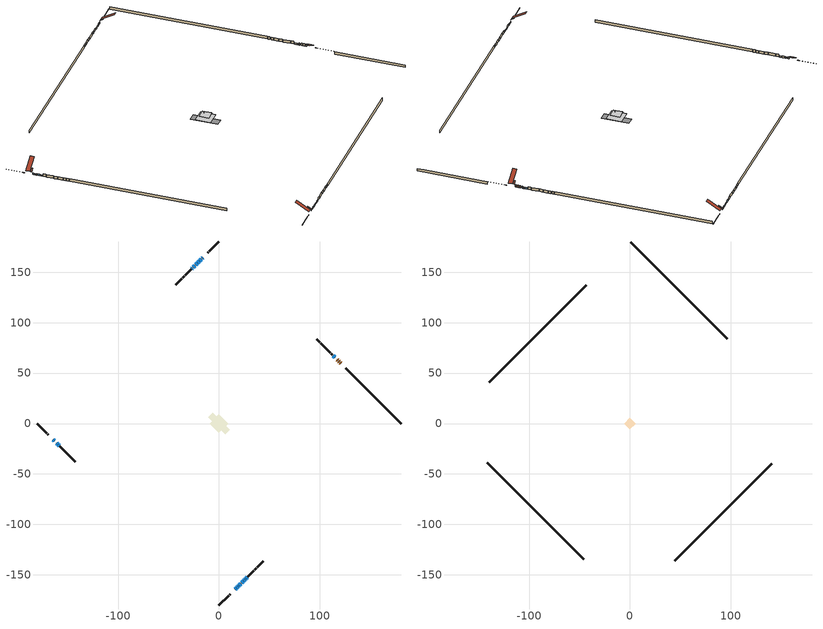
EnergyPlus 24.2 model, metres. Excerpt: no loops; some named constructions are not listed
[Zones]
conditioned space
 floor adiabatic (AdiabaticFloorConstruction): -9.08,0 0,9.08 9.08,0 0,-9.08 z0.23
 floor foundation (Slab1 construction): -10.72,6.07 -6.07,10.72 10.72,-6.07 6.07,-10.72 z-2.15
 wall outside (RimJoist1 construction): 0,-180.51 9.78,-170.73 / -180.51,0 -170.73,-9.78 / 0,180.51 -9.78,170.73 / 136.97,43.55 127.19,53.33 z0.23:0.53
 wall outside (RimJoist2 construction): 10.44,-170.08 11.31,-169.21 / -170.08,-10.44 -169.21,-11.31 / -10.44,170.08 -11.31,169.21 / 126.53,53.98 125.66,54.85 z0.23:0.53
 wall outside (AdiabaticWallConstruction 1): 120.7,59.82 120.05,60.46 / 119.4,61.12 118.6,61.91 / 117.95,62.56 117.13,63.39 / 116.47,64.04 116.1,64.42 z0.23:2.26
 wall outside (AdiabaticWallConstruction): -164.24,-16.27 -163.56,-16.95 / -16.27,164.24 -16.83,163.69 / 20.12,-160.39 21.79,-158.72 z0.23:1.83; 16.27,-164.24 17.15,-163.36 / -159.33,-21.18 -158.45,-22.06 z0.23:1.43; 17.8,-162.71 18.36,-162.15 z0.23:1.22; -17.48,163.03 -18.99,161.52 z0.23:1.91; -19.65,160.87 -21.09,159.43 z0.23:1.4; -21.74,158.77 -23.25,157.26 z0.23:1.32; 19.02,-161.5 19.47,-161.05 / 26.08,-154.44 26.48,-154.03 / -162.91,-17.61 -162.7,-17.81 / 115.44,65.07 115.24,65.28 / -162.05,-18.47 -161.8,-18.72 z0.23:1.45; 22.45,-158.07 24.12,-156.4 / 24.77,-155.74 25.42,-155.09 z0.23:1.02; -23.91,156.61 -25.63,154.88 z0.23:2.14; -26.29,154.22 -26.87,153.65 / -161.14,-19.37 -159.99,-20.52 z0.23:1.81; 114.58,65.93 113.21,67.3 / 27.14,-153.38 27.82,-152.69 z0.23:1.5
 wall outside (Wall1 construction): 28.48,-152.04 29.87,-150.64 / -157.8,-22.72 -156.4,-24.11 / -27.52,152.99 -28.92,151.6 / 112.56,67.96 111.16,69.35 z0.23:2.67
 wall outside (Wall2 construction): 30.53,-149.98 34.62,-145.89 / -155.74,-24.77 -151.65,-28.86 / -29.57,150.94 -33.67,146.85 / 110.5,70.01 106.41,74.1 z0.23:2.67
 wall outside (Wall3 construction): 35.28,-145.23 37.05,-143.46 / -150.99,-29.52 -149.22,-31.29 / -34.32,146.19 -36.1,144.42 / 105.75,74.76 103.98,76.53 z0.23:2.67
 wall outside (Wall4 construction): 37.71,-142.8 40.31,-140.21 / -148.56,-31.95 -145.97,-34.54 / -36.75,143.76 -39.35,141.16 / 103.32,77.19 100.73,79.78 z0.23:2.67
 wall outside (Wall5 construction): 40.96,-139.55 42.16,-138.35 / -145.31,-35.2 -144.11,-36.4 / -40.01,140.51 -41.21,139.3 / 100.07,80.44 98.87,81.64 z0.23:2.67
 wall outside (Wall6 construction): 42.82,-137.69 43.9,-136.61 / -143.45,-37.06 -142.37,-38.14 / -41.87,138.65 -42.95,137.57 / 98.21,82.3 97.13,83.38 z0.23:2.67
 wall foundation (FoundationWall1 construction): 137.62,42.89,-2.15 137.62,42.89,0.23 176.22,4.29,0.23 176.22,4.29,0 180.51,0,0 180.51,0,-2.15
 window (WindowConstruction 15): -164.24,-16.27 -163.56,-16.95 z0.23:1.83
 window (WindowConstruction 5): 16.27,-164.24 17.15,-163.36 z0.23:1.42
 window (WindowConstruction 6): 17.81,-162.71 18.36,-162.15 z0.23:1.22
 window (WindowConstruction 16): -16.27,164.24 -16.83,163.69 z0.23:1.83
 window (WindowConstruction 7): -17.48,163.03 -18.99,161.52 z0.23:1.91
 window (WindowConstruction 8): -19.65,160.87 -21.09,159.43 z0.23:1.4
 window (WindowConstruction 9): -21.74,158.77 -23.25,157.26 z0.23:1.32
 window (WindowConstruction 17): 19.02,-161.49 19.47,-161.05 z0.23:1.45
 window (WindowConstruction 10): 20.12,-160.39 21.79,-158.72 z0.23:1.83
 window (WindowConstruction 11): 22.45,-158.07 24.12,-156.4 z0.23:1.02
 window (WindowConstruction 12): 24.77,-155.74 25.42,-155.09 z0.23:1.02
 window (WindowConstruction 13): -23.91,156.6 -25.63,154.88 z0.23:2.14
 window (WindowConstruction 14): -26.29,154.22 -26.86,153.65 z0.23:1.81
 window (WindowConstruction 18): 26.08,-154.44 26.48,-154.03 z0.23:1.45
 window (WindowConstruction 19): -162.91,-17.61 -162.7,-17.81 z0.23:1.45
 window (WindowConstruction 20): 115.44,65.07 115.24,65.28 z0.23:1.45
 window (WindowConstruction): -162.05,-18.47 -161.8,-18.72 z0.23:1.45
 window (WindowConstruction 1): 114.58,65.93 113.21,67.3 z0.23:1.5
 window (WindowConstruction 2): 27.14,-153.38 27.82,-152.69 z0.23:1.5
 window (WindowConstruction 3): -161.14,-19.37 -159.99,-20.52 z0.23:1.81
 window (WindowConstruction 4): -159.33,-21.18 -158.45,-22.06 z0.23:1.42
 door (Door): 120.7,59.82 120.05,60.46 z0.23:2.26
 door (Door 1): 119.4,61.12 118.6,61.91 z0.23:2.26
 door (Door 2): 117.95,62.57 117.13,63.38 z0.23:2.26
 door (Door 3): 116.47,64.04 116.1,64.42 z0.23:2.26
 ceiling adiabatic (AdiabaticFloorConstruction): 0,-9.08 9.08,0 0,9.08 -9.08,0 z0.23
 roof outside (Roof4 construction): 15.61,-164.9,2.67 13.68,-162.97,4.26 13.12,-163.53,4.26 15.05,-165.46,2.67; -164.9,-15.61,2.67 -162.97,-13.68,4.26 -163.53,-13.12,4.26 -165.46,-15.05,2.67; -15.61,164.9,2.67 -13.68,162.97,4.26 -13.12,163.53,4.26 -15.05,165.46,2.67; 121.35,59.16,2.67 119.42,57.23,4.26 119.98,56.67,4.26 121.91,58.6,2.67
attic - vented
 floor to conditioned space (Floor1 construction Reversed): -5.86,0 0,5.86 5.86,0 0,-5.86 z2.67
 floor to conditioned space (Floor2 construction Reversed): -5.51,0 0,5.51 5.51,0 0,-5.51 z2.67
 floor to conditioned space (Floor3 construction Reversed): -2.77,0 0,2.77 2.77,0 0,-2.77 z2.67; -3.07,0 0,3.07 3.07,0 0,-3.07 z2.67
 wall outside (Wall7 construction): 44.56,-135.96 140.38,-40.14 / -141.72,-38.8 -45.9,-134.62 / -43.6,136.91 -139.42,41.09 / 96.48,84.04 0.66,179.86 z0.23:2.67
 roof outside (Roof1 construction): 14.4,-166.12,2.67 5.99,-157.71,9.6 3.56,-160.14,9.6 11.96,-168.55,2.67; -166.12,-14.4,2.67 -157.71,-5.99,9.6 -160.14,-3.56,9.6 -168.55,-11.96,2.67; -14.4,166.12,2.67 -5.99,157.71,9.6 -3.56,160.14,9.6 -11.96,168.55,2.67; 122.57,57.94,2.67 114.17,49.54,9.6 116.6,47.11,9.6 125,55.51,2.67
[Construction]
Floor1 construction: ceiling loosefill ins, ceiling stud and cavity, gypsum board
Floor2 construction: ceiling loosefill ins, ceiling stud and cavity 1, gypsum board
Floor3 construction; Floor4 construction: ceiling loosefill ins 1, ceiling stud and cavity 2, gypsum board
[EnergyManagementSystem:Program]
component_loads_program: Set loads_htg_walls = 0; Set loads_htg_rim_joists = 0; Set loads_htg_foundation_walls = 0; Set loads_htg_floors = 0; Set loads_htg_slabs = 0; Set loads_htg_ceilings = 0; Set loads_htg_roofs = 0; Set loads_htg_windows_conduction = 0; Set loads_htg_windows_solar = 0; Set loads_htg_doors = 0; Set loads_htg_skylights_conduction = 0; Set loads_htg_skylights_solar = 0; Set loads_htg_internal_mass = 0; Set loads_htg_intgains = 0; Set loads_htg_lighting = 0; Set loads_htg_infil = 0; Set loads_htg_mechvent = 0; Set loads_htg_natvent = 0; Set loads_htg_whf = 0; Set loads_htg_ducts = 0; Set loads_clg_walls = 0; Set loads_clg_rim_joists = 0; Set loads_clg_foundation_walls = 0; Set loads_clg_floors = 0; Set loads_clg_slabs = 0; Set loads_clg_ceilings = 0; Set loads_clg_roofs = 0; Set loads_clg_windows_conduction = 0; Set loads_clg_windows_solar = 0; Set loads_clg_doors = 0; Set loads_clg_skylights_conduction = 0; Set loads_clg_skylights_solar = 0; Set loads_clg_internal_mass = 0; Set loads_clg_intgains = 0; Set loads_clg_lighting = 0; Set loads_clg_infil = 0; Set loads_clg_mechvent = 0; Set loads_clg_natvent = 0; Set loads_clg_whf = 0; Set loads_clg_ducts = 0; Set hr_walls = 0; Set hr_walls = hr_walls + s_conv_20 + s_ig_20 + s_sol_20 + s_lgt_20 + s_surf_20; Set hr_walls = hr_walls + s_conv_21 + s_ig_21 + s_sol_21 + s_lgt_21 + s_surf_21; Set hr_walls = hr_walls + s_conv_22 + s_ig_22 + s_sol_22 + s_lgt_22 + s_surf_22; Set hr_walls = hr_walls + s_conv_23 + s_ig_23 + s_sol_23 + s_lgt_23 + s_surf_23; Set hr_walls = hr_walls + s_conv_24 + s_ig_24 + s_sol_24 + s_lgt_24 + s_surf_24; Set hr_walls = hr_walls + s_conv_25 + s_ig_25 + s_sol_25 + s_lgt_25 + s_surf_25; Set hr_walls = hr_walls + s_conv_26 + s_ig_26 + s_sol_26 + s_lgt_26 + s_surf_26; Set hr_walls = hr_walls + s_conv_27 + s_ig_27 + s_sol_27 + s_lgt_27 + s_surf_27; Set hr_walls = hr_walls + s_conv_28 + s_ig_28 + s_sol_28 + s_lgt_28 + s_surf_28; Set hr_walls = hr_walls + s_conv_29 + s_ig_29 + s_sol_29 + s_lgt_29 + s_surf_29; Set hr_walls = hr_walls + s_conv_30 + s_ig_30 + s_sol_30 + s_lgt_30 + s_surf_30; Set hr_walls = hr_walls + s_conv_31 + s_ig_31 + s_sol_31 + s_lgt_31 + s_surf_31; Set hr_walls = hr_walls + s_conv_32 + s_ig_32 + s_sol_32 + s_lgt_32 + s_surf_32; Set hr_walls = hr_walls + s_conv_33 + s_ig_33 + s_sol_33 + s_lgt_33 + s_surf_33; Set hr_walls = hr_walls + s_conv_34 + s_ig_34 + s_sol_34 + s_lgt_34 + s_surf_34; Set hr_walls = hr_walls + s_conv_35 + s_ig_35 + s_sol_35 + s_lgt_35 + s_surf_35; Set hr_walls = hr_walls + s_conv_36 + s_ig_36 + s_sol_36 + s_lgt_36 + s_surf_36; Set hr_walls = hr_walls + s_conv_37 + s_ig_37 + s_sol_37 + s_lgt_37 + s_surf_37; Set hr_walls = hr_walls + s_conv_38 + s_ig_38 + s_sol_38 + s_lgt_38 + s_surf_38; Set hr_walls = hr_walls + s_conv_39 + s_ig_39 + s_sol_39 + s_lgt_39 + s_surf_39; Set hr_walls = hr_walls + s_conv_40 + s_ig_40 + s_sol_40 + s_lgt_40 + s_surf_40; Set hr_walls = hr_walls + s_conv_41 + s_ig_41 + s_sol_41 + s_lgt_41 + s_surf_41; Set hr_walls = hr_walls + s_conv_42 + s_ig_42 + s_sol_42 + s_lgt_42 + s_surf_42; Set hr_walls = hr_walls + s_conv_43 + s_ig_43 + s_sol_43 + s_lgt_43 + s_surf_43; Set hr_rim_joists = 0; Set hr_rim_joists = hr_rim_joists + s_conv_7 + s_ig_7 + s_sol_7 + s_lgt_7 + s_surf_7; Set hr_rim_joists = hr_rim_joists + s_conv_8 + s_ig_8 + s_sol_8 + s_lgt_8 + s_surf_8; Set hr_rim_joists = hr_rim_joists + s_conv_9 + s_ig_9 + s_sol_9 + s_lgt_9 + s_surf_9; Set hr_rim_joists = hr_rim_joists + s_conv_10 + s_ig_10 + s_sol_10 + s_lgt_10 + s_surf_10; Set hr_rim_joists = hr_rim_joists + s_conv_11 + s_ig_11 + s_sol_11 + s_lgt_11 + s_surf_11; Set hr_rim_joists = hr_rim_joists + s_conv_12 + s_ig_12 + s_sol_12 + s_lgt_12 + s_surf_12; Set hr_rim_joists = hr_rim_joists + s_conv_13 + s_ig_13 + s_sol_13 + s_lgt_13 + s_surf_13; Set hr_rim_joists = hr_rim_joists + s_conv_14 + s_ig_14 + s_sol_14 + s_lgt_14 + s_surf_14; Set hr_foundation_walls = 0; Set hr_foundation_walls = hr_foundation_walls + s_conv_4 + s_ig_4 + s_sol_4 + s_lgt_4 + s_surf_4; Set hr_floors = 0; Set hr_slabs = 0; Set hr_slabs = hr_slabs + s_conv_19 + s_ig_19 + s_sol_19 + s_lgt_19 + s_surf_19; Set hr_ceilings = 0; Set hr_ceilings = hr_ceilings + s_conv + s_ig + s_sol + s_lgt + s_surf; Set hr_ceilings = hr_ceilings + s_conv_1 + s_ig_1 + s_sol_1 + s_lgt_1 + s_surf_1; Set hr_ceilings = hr_ceilings + s_conv_2 + s_ig_2 + s_sol_2 + s_lgt_2 + s_surf_2; Set hr_ceilings = hr_ceilings + s_conv_3 + s_ig_3 + s_sol_3 + s_lgt_3 + s_surf_3; Set hr_roofs = 0; Set hr_roofs = hr_roofs + s_conv_15 + s_ig_15 + s_sol_15 + s_lgt_15 + s_surf_15; Set hr_roofs = hr_roofs + s_conv_16 + s_ig_16 + s_sol_16 + s_lgt_16 + s_surf_16; Set hr_roofs = hr_roofs + s_conv_17 + s_ig_17 + s_sol_17 + s_lgt_17 + s_surf_17; Set hr_roofs = hr_roofs + s_conv_18 + s_ig_18 + s_sol_18 + s_lgt_18 + s_surf_18; Set hr_windows_conduction = 0; Set hr_windows_conduction = hr_windows_conduction + ss_conv_4; Set hr_windows_conduction = hr_windows_conduction + ss_ig_4; Set hr_windows_conduction = hr_windows_conduction + ss_surf_4; Set hr_windows_conduction = hr_windows_conduction + ss_conv_5; Set hr_windows_conduction = hr_windows_conduction + ss_ig_5; Set hr_windows_conduction = hr_windows_conduction + ss_surf_5; Set hr_windows_conduction = hr_windows_conduction + ss_conv_6; Set hr_windows_conduction = hr_windows_conduction + ss_ig_6; Set hr_windows_conduction = hr_windows_conduction + ss_surf_6; Set hr_windows_conduction = hr_windows_conduction + ss_conv_7; Set hr_windows_conduction = hr_windows_conduction + ss_ig_7; Set hr_windows_conduction = hr_windows_conduction + ss_surf_7; Set hr_windows_conduction = hr_windows_conduction + ss_conv_8; Set hr_windows_conduction = hr_windows_conduction + ss_ig_8; Set hr_windows_conduction = hr_windows_conduction + ss_surf_8; Set hr_windows_conduction = hr_windows_conduction + ss_conv_9; Set hr_windows_conduction = hr_windows_conduction + ss_ig_9; Set hr_windows_conduction = hr_windows_conduction + ss_surf_9; Set hr_windows_conduction = hr_windows_conduction + ss_conv_10; Set hr_windows_conduction = hr_windows_conduction + ss_ig_10; Set hr_windows_conduction = hr_windows_conduction + ss_surf_10; Set hr_windows_conduction = hr_windows_conduction + ss_conv_11; Set hr_windows_conduction = hr_windows_conduction + ss_ig_11; Set hr_windows_conduction = hr_windows_conduction + ss_surf_11; Set hr_windows_conduction = hr_windows_conduction + ss_conv_12; Set hr_windows_conduction = hr_windows_conduction + ss_ig_12; Set hr_windows_conduction = hr_windows_conduction + ss_surf_12; Set hr_windows_conduction = hr_windows_conduction + ss_conv_13; Set hr_windows_conduction = hr_windows_conduction + ss_ig_13; Set hr_windows_conduction = hr_windows_conduction + ss_surf_13; Set hr_windows_conduction = hr_windows_conduction + ss_conv_14; Set hr_windows_conduction = hr_windows_conduction + ss_ig_14; Set hr_windows_conduction = hr_windows_conduction + ss_surf_14; Set hr_windows_conduction = hr_windows_conduction + ss_conv_15; Set hr_windows_conduction = hr_windows_conduction + ss_ig_15; Set hr_windows_conduction = hr_windows_conduction + ss_surf_15; Set hr_windows_conduction = hr_windows_conduction + ss_conv_16; Set hr_windows_conduction = hr_windows_conduction + ss_ig_16; Set hr_windows_conduction = hr_windows_conduction + ss_surf_16; Set hr_windows_conduction = hr_windows_conduction + ss_conv_17; Set hr_windows_conduction = hr_windows_conduction + ss_ig_17; Set hr_windows_conduction = hr_windows_conduction + ss_surf_17; Set hr_windows_conduction = hr_windows_conduction + ss_conv_18; Set hr_windows_conduction = hr_windows_conduction + ss_ig_18; Set hr_windows_conduction = hr_windows_conduction + ss_surf_18; Set hr_windows_conduction = hr_windows_conduction + ss_conv_19; Set hr_windows_conduction = hr_windows_conduction + ss_ig_19; Set hr_windows_conduction = hr_windows_conduction + ss_surf_19; Set hr_windows_conduction = hr_windows_conduction + ss_conv_20; Set hr_windows_conduction = hr_windows_conduction + ss_ig_20; Set hr_windows_conduction = hr_windows_conduction + ss_surf_20; Set hr_windows_conduction = hr_windows_conduction + ss_conv_21; Set hr_windows_conduction = hr_windows_conduction + ss_ig_21; Set hr_windows_conduction = hr_windows_conduction + ss_surf_21; Set hr_windows_conduction = hr_windows_conduction + ss_conv_22; Set hr_windows_conduction = hr_windows_conduction + ss_ig_22; Set hr_windows_conduction = hr_windows_conduction + ss_surf_22; Set hr_windows_conduction = hr_windows_conduction + ss_conv_23; Set hr_windows_conduction = hr_windows_conduction + ss_ig_23; Set hr_windows_conduction = hr_windows_conduction + ss_surf_23; Set hr_windows_conduction = hr_windows_conduction + ss_conv_24; Set hr_windows_conduction = hr_windows_conduction + ss_ig_24; Set hr_windows_conduction = hr_windows_conduction + ss_surf_24; Set hr_windows_solar = 0; Set hr_windows_solar = hr_windows_solar - ss_trans_in * ZoneTimestep * 3600 + ss_back_out * ZoneTimestep * 3600 + ss_trans_out * ZoneTimestep * 3600; Set hr_windows_solar = hr_windows_solar - ss_trans_in_1 * ZoneTimestep * 3600 + ss_back_out_1 * ZoneTimestep * 3600 + ss_trans_out_1 * ZoneTimestep * 3600; Set hr_windows_solar = hr_windows_solar - ss_trans_in_2 * ZoneTimestep * 3600 + ss_back_out_2 * ZoneTimestep * 3600 + ss_trans_out_2 * ZoneTimestep * 3600; Set hr_windows_solar = hr_windows_solar - ss_trans_in_3 * ZoneTimestep * 3600 + ss_back_out_3 * ZoneTimestep * 3600 + ss_trans_out_3 * ZoneTimestep * 3600; Set hr_windows_solar = hr_windows_solar - ss_trans_in_4 * ZoneTimestep * 3600 + ss_back_out_4 * ZoneTimestep * 3600 + ss_trans_out_4 * ZoneTimestep * 3600; Set hr_windows_solar = hr_windows_solar - ss_trans_in_5 * ZoneTimestep * 3600 + ss_back_out_5 * ZoneTimestep * 3600 + ss_trans_out_5 * ZoneTimestep * 3600; Set hr_windows_solar = hr_windows_solar - ss_trans_in_6 * ZoneTimestep * 3600 + ss_back_out_6 * ZoneTimestep * 3600 + ss_trans_out_6 * ZoneTimestep * 3600; Set hr_windows_solar = hr_windows_solar - ss_trans_in_7 * ZoneTimestep * 3600 + ss_back_out_7 * ZoneTimestep * 3600 + ss_trans_out_7 * ZoneTimestep * 3600; Set hr_windows_solar = hr_windows_solar - ss_trans_in_8 * ZoneTimestep * 3600 + ss_back_out_8 * ZoneTimestep * 3600 + ss_trans_out_8 * ZoneTimestep * 3600; Set hr_windows_solar = hr_windows_solar - ss_trans_in_9 * ZoneTimestep * 3600 + ss_back_out_9 * ZoneTimestep * 3600 + ss_trans_out_9 * ZoneTimestep * 3600; Set hr_windows_solar = hr_windows_solar - ss_trans_in_10 * ZoneTimestep * 3600 + ss_back_out_10 * ZoneTimestep * 3600 + ss_trans_out_10 * ZoneTimestep * 3600; Set hr_windows_solar = hr_windows_solar - ss_trans_in_11 * ZoneTimestep * 3600 + ss_back_out_11 * ZoneTimestep * 3600 + ss_trans_out_11 * ZoneTimestep * 3600; Set hr_windows_solar = hr_windows_solar - ss_trans_in_12 * ZoneTimestep * 3600 + ss_back_out_12 * ZoneTimestep * 3600 + ss_trans_out_12 * ZoneTimestep * 3600; Set hr_windows_solar = hr_windows_solar - ss_trans_in_13 * ZoneTimestep * 3600 + ss_back_out_13 * ZoneTimestep * 3600 + ss_trans_out_13 * ZoneTimestep * 3600; Set hr_windows_solar = hr_windows_solar - ss_trans_in_14 * ZoneTimestep * 3600 + ss_back_out_14 * ZoneTimestep * 3600 + ss_trans_out_14 * ZoneTimestep * 3600; Set hr_windows_solar = hr_windows_solar - ss_trans_in_15 * ZoneTimestep * 3600 + ss_back_out_15 * ZoneTimestep * 3600 + ss_trans_out_15 * ZoneTimestep * 3600; Set hr_windows_solar = hr_windows_solar - ss_trans_in_16 * ZoneTimestep * 3600 + ss_back_out_16 * ZoneTimestep * 3600 + ss_trans_out_16 * ZoneTimestep * 3600; Set hr_windows_solar = hr_windows_solar - ss_trans_in_17 * ZoneTimestep * 3600 + ss_back_out_17 * ZoneTimestep * 3600 + ss_trans_out_17 * ZoneTimestep * 3600; Set hr_windows_solar = hr_windows_solar - ss_trans_in_18 * ZoneTimestep * 3600 + ss_back_out_18 * ZoneTimestep * 3600 + ss_trans_out_18 * ZoneTimestep * 3600; Set hr_windows_solar = hr_windows_solar - ss_trans_in_19 * ZoneTimestep * 3600 + ss_back_out_19 * ZoneTimestep * 3600 + ss_trans_out_19 * ZoneTimestep * 3600; Set hr_windows_solar = hr_windows_solar - ss_trans_in_20 * ZoneTimestep * 3600 + ss_back_out_20 * ZoneTimestep * 3600 + ss_trans_out_20 * ZoneTimestep * 3600; Set hr_doors = 0; Set hr_doors = hr_doors + ss_sol; Set hr_doors = hr_doors + ss_lgt; Set hr_doors = hr_doors + ss_conv; Set hr_doors = hr_doors + ss_ig; Set hr_doors = hr_doors + ss_surf; Set hr_doors = hr_doors + ss_sol_1; Set hr_doors = hr_doors + ss_lgt_1; Set hr_doors = hr_doors + ss_conv_1; Set hr_doors = hr_doors + ss_ig_1; Set hr_doors = hr_doors + ss_surf_1; Set hr_doors = hr_doors + ss_sol_2; Set hr_doors = hr_doors + ss_lgt_2; Set hr_doors = hr_doors + ss_conv_2; Set hr_doors = hr_doors + ss_ig_2; Set hr_doors = hr_doors + ss_surf_2; Set hr_doors = hr_doors + ss_sol_3; Set hr_doors = hr_doors + ss_lgt_3; Set hr_doors = hr_doors + ss_conv_3; Set hr_doors = hr_doors + ss_ig_3; Set hr_doors = hr_doors + ss_surf_3; Set hr_skylights_conduction = 0; Set hr_skylights_solar = 0; Set hr_internal_mass = 0; Set hr_internal_mass = hr_internal_mass + s_conv_5 + s_ig_5 + s_sol_5 + s_lgt_5 + s_surf_5; Set hr_internal_mass = hr_internal_mass + s_conv_6 + s_ig_6 + s_sol_6 + s_lgt_6 + s_surf_6; Set hr_internal_mass = hr_internal_mass + im_conv + im_ig + im_sol + im_lgt + im_surf; Set hr_internal_mass = hr_internal_mass + im_conv_1 + im_ig_1 + im_sol_1 + im_lgt_1 + im_surf_1; Set hr_intgains = 0; Set hr_intgains = hr_intgains - ig_ee_conv - ig_ee_rad - ig_ee_conv_1 - ig_ee_rad_1 - ig_ee_conv_2 - ig_ee_rad_2 - ig_ee_conv_3 - ig_ee_rad_3 - ig_ee_conv_4 - ig_ee_rad_4 - ig_ee_conv_5 - ig_ee_rad_5 - ig_ee_conv_6 - ig_ee_rad_6 - ig_oe_conv - ig_oe_rad - ig_oe_conv_1 - ig_oe_rad_1 - ig_oe_conv_2 - ig_oe_rad_2 - ig_oe_conv_3 - ig_oe_rad_3 - ig_oe_conv_4 - ig_oe_rad_4 - ig_ppl_conv - ig_ppl_rad; Set hr_lighting = 0; Set hr_lighting = hr_lighting - ig_lgt_conv - ig_lgt_rad - ig_lgt_vis; Set hr_infil = 0; Set hr_infil = hr_infil - airflow_gain + airflow_loss; Set hr_natvent = 0; Set hr_natvent = hr_natvent - airflow_gain_1 + airflow_loss_1; Set hr_whf = 0; Set hr_whf = hr_whf - airflow_gain_2 + airflow_loss_2; Set hr_mechvent = 0; Set hr_mechvent = hr_mechvent - mv_conv - mv_rad - mv_conv_1 - mv_rad_1 - mv_conv_2 - mv_rad_2 - mv_conv_3 - mv_rad_3 - mv_conv_4 - mv_rad_4 - mv_conv_5 - mv_rad_5 - mv_conv_6 - mv_rad_6 - mv_conv_7 - mv_rad_7; Set hr_ducts = 0; Set hr_intgains = hr_intgains + dhw_loss * (1.0*(1-dhw_rtf) + 1.0*dhw_rtf); Set htg_mode = 0; Set clg_mode = 0; If (htg_load_cond > 0); Set htg_mode = 1.0; ElseIf (clg_load_cond > 0); Set clg_mode = 1.0; Else; Set htg_season = 0; Set clg_season = 0; If ((DayOfYear >= 1) && (DayOfYear <= 365)); Set clg_season = 1; EndIf; If ((DayOfYear >= 1) && (DayOfYear <= 365)); Set htg_season = 1; EndIf; If ((airflow_gain_1 <> 0) || (airflow_loss_1 <> 0)) && (clg_season == 1); Set clg_mode = 1.0; ElseIf ((airflow_gain_2 <> 0) || (airflow_loss_2 <> 0)) && (clg_season == 1); Set clg_mode = 1.0; Else; Set Tmid_setpoint = (htg_sp_s_1 + clg_sp_s_1) / 2; If (tin_s_1 > Tmid_setpoint) && (clg_season == 1); Set clg_mode = 1.0; ElseIf (tin_s_1 < Tmid_setpoint) && (htg_season == 1); Set htg_mode = 1.0; EndIf; EndIf; EndIf; Set loads_htg_walls = loads_htg_walls + (hr_walls * htg_mode * 1); Set loads_htg_rim_joists = loads_htg_rim_joists + (hr_rim_joists * htg_mode * 1); Set loads_htg_foundation_walls = loads_htg_foundation_walls + (hr_foundation_walls * htg_mode * 1); Set loads_htg_floors = loads_htg_floors + (hr_floors * htg_mode * 1); Set loads_htg_slabs = loads_htg_slabs + (hr_slabs * htg_mode * 1); Set loads_htg_ceilings = loads_htg_ceilings + (hr_ceilings * htg_mode * 1); Set loads_htg_roofs = loads_htg_roofs + (hr_roofs * htg_mode * 1); Set loads_htg_windows_conduction = loads_htg_windows_conduction + (hr_windows_conduction * htg_mode * 1); Set loads_htg_windows_solar = loads_htg_windows_solar + (hr_windows_solar * htg_mode * 1); Set loads_htg_doors = loads_htg_doors + (hr_doors * htg_mode * 1); Set loads_htg_skylights_conduction = loads_htg_skylights_conduction + (hr_skylights_conduction * htg_mode * 1); Set loads_htg_skylights_solar = loads_htg_skylights_solar + (hr_skylights_solar * htg_mode * 1); Set loads_htg_internal_mass = loads_htg_internal_mass + (hr_internal_mass * htg_mode * 1); Set loads_htg_intgains = loads_htg_intgains + (hr_intgains * htg_mode * 1); Set loads_htg_lighting = loads_htg_lighting + (hr_lighting * htg_mode * 1); Set loads_htg_infil = loads_htg_infil + (hr_infil * htg_mode * 1); Set loads_htg_mechvent = loads_htg_mechvent + (hr_mechvent * htg_mode * 1); Set loads_htg_natvent = loads_htg_natvent + (hr_natvent * htg_mode * 1); Set loads_htg_whf = loads_htg_whf + (hr_whf * htg_mode * 1); Set loads_htg_ducts = loads_htg_ducts + (hr_ducts * htg_mode * 1); Set loads_clg_walls = loads_clg_walls + (-hr_walls * clg_mode * 1); Set loads_clg_rim_joists = loads_clg_rim_joists + (-hr_rim_joists * clg_mode * 1); Set loads_clg_foundation_walls = loads_clg_foundation_walls + (-hr_foundation_walls * clg_mode * 1); Set loads_clg_floors = loads_clg_floors + (-hr_floors * clg_mode * 1); Set loads_clg_slabs = loads_clg_slabs + (-hr_slabs * clg_mode * 1); Set loads_clg_ceilings = loads_clg_ceilings + (-hr_ceilings * clg_mode * 1); Set loads_clg_roofs = loads_clg_roofs + (-hr_roofs * clg_mode * 1); Set loads_clg_windows_conduction = loads_clg_windows_conduction + (-hr_windows_conduction * clg_mode * 1); Set loads_clg_windows_solar = loads_clg_windows_solar + (-hr_windows_solar * clg_mode * 1); Set loads_clg_doors = loads_clg_doors + (-hr_doors * clg_mode * 1); Set loads_clg_skylights_conduction = loads_clg_skylights_conduction + (-hr_skylights_conduction * clg_mode * 1); Set loads_clg_skylights_solar = loads_clg_skylights_solar + (-hr_skylights_solar * clg_mode * 1); Set loads_clg_internal_mass = loads_clg_internal_mass + (-hr_internal_mass * clg_mode * 1); Set loads_clg_intgains = loads_clg_intgains + (-hr_intgains * clg_mode * 1); Set loads_clg_lighting = loads_clg_lighting + (-hr_lighting * clg_mode * 1); Set loads_clg_infil = loads_clg_infil + (-hr_infil * clg_mode * 1); Set loads_clg_mechvent = loads_clg_mechvent + (-hr_mechvent * clg_mode * 1); Set loads_clg_natvent = loads_clg_natvent + (-hr_natvent * clg_mode * 1); Set loads_clg_whf = loads_clg_whf + (-hr_whf * clg_mode * 1); Set loads_clg_ducts = loads_clg_ducts + (-hr_ducts * clg_mode * 1)
fridge_schedule_program: Set Tin = fridge_tin_s*(9.0/5.0)+32.0; Set fridge_schedule_act = 0; If (Hour == 0); Set fridge_schedule_act = (-0.487+0.019*Tin); ElseIf (Hour == 1); Set fridge_schedule_act = (-0.34+0.016*Tin); ElseIf (Hour == 2); Set fridge_schedule_act = (-0.37+0.017*Tin); ElseIf (Hour == 3); Set fridge_schedule_act = (-0.361+0.016*Tin); ElseIf (Hour == 4); Set fridge_schedule_act = (-0.515+0.018*Tin); ElseIf (Hour == 5); Set fridge_schedule_act = (-0.684+0.021*Tin); ElseIf (Hour == 6); Set fridge_schedule_act = (-0.471+0.019*Tin); ElseIf (Hour == 7); Set fridge_schedule_act = (-0.159+0.015*Tin); ElseIf (Hour == 8); Set fridge_schedule_act = (-0.079+0.015*Tin); ElseIf (Hour == 9); Set fridge_schedule_act = (-0.417+0.019*Tin); ElseIf (Hour == 10); Set fridge_schedule_act = (-0.411+0.018*Tin); ElseIf (Hour == 11); Set fridge_schedule_act = (-0.386+0.018*Tin); ElseIf (Hour == 12); Set fridge_schedule_act = (-0.24+0.016*Tin); ElseIf (Hour == 13); Set fridge_schedule_act = (-0.314+0.017*Tin); ElseIf (Hour == 14); Set fridge_schedule_act = (-0.16+0.015*Tin); ElseIf (Hour == 15); Set fridge_schedule_act = (-0.121+0.015*Tin); ElseIf (Hour == 16); Set fridge_schedule_act = (-0.469+0.02*Tin); ElseIf (Hour == 17); Set fridge_schedule_act = (-0.412+0.02*Tin); ElseIf (Hour == 18); Set fridge_schedule_act = (-0.091+0.017*Tin); ElseIf (Hour == 19); Set fridge_schedule_act = (0.077+0.014*Tin); ElseIf (Hour == 20); Set fridge_schedule_act = (-0.118+0.016*Tin); ElseIf (Hour == 21); Set fridge_schedule_act = (-0.247+0.017*Tin); ElseIf (Hour == 22); Set fridge_schedule_act = (-0.445+0.019*Tin); ElseIf (Hour == 23); Set fridge_schedule_act = (-0.544+0.02*Tin); EndIf
infil_program: Set p_m = 0.14; Set p_s = 0.22; Set s_m = 270; Set s_s = 370; Set z_m = 9.99744; Set z_s = 3.7693686401642355; Set f_t = (((s_m/z_m)^p_m)*((z_s/s_s)^p_s)); Set Tdiff = tin_s-tout_s; Set dT = @Abs Tdiff; Set c = 0.0232; Set Cs = 0.0766; Set Cw = 0.1656; Set n = 0.65; Set sft = (f_t*0.3); Set temp1 = ((c*Cw)*((sft*site_vw_s)^(2*n)))^2; Set Qinf = (((c*Cs*(dT^n))^2)+temp1)^0.5; Set Qinf = (@Max Qinf 0); Set mech_vent_house_fan_sensible_load_act = 0.0; Set mech_vent_house_fan_latent_load_act = 0.0; Set OASupInPb = out_pb_s; Set OASupInTemp = tout_s; Set OASupInW = out_wt_s; Set OASupRho = (@RhoAirFnPbTdbW OASupInPb OASupInTemp OASupInW); Set OASupCp = (@CpAirFnW OASupInW); Set OASupInEnth = (@HFnTdbW OASupInTemp OASupInW); Set ZoneTemp = tin_s; Set ZoneW = win_s; Set ZoneCp = (@CpAirFnW ZoneW); Set ZoneAirEnth = (@HFnTdbW ZoneTemp ZoneW); Set mech_vent_house_fan_cfis_act = 0.0; Set QWHV_cfis_sup = 0.0; Set QWHV_cfis_suppl_sup = 0.0; Set QWHV_cfis_suppl_exh = 0.0; Set Qrange = 0; Set Qrange = Qrange + 0.075 * mech_vent_range_fan_0_sch_s; Set Qbath = 0; Set Qbath = Qbath + 0.033 * mech_vent_bath_fan_0_sch_s; Set Qbath = Qbath + 0.033 * mech_vent_bath_fan_1_sch_s; Set Qbath = Qbath + 0.033 * mech_vent_bath_fan_2_sch_s; Set Qdryer = 0; Set Qdryer = Qdryer + 0.00308 * clothes_dryer_exhaust_0_sch_s; Set QWHV_sup = 0.00933; Set QWHV_exh = 0.00933; Set Qsupply = QWHV_sup + QWHV_cfis_sup + QWHV_cfis_suppl_sup; Set Qexhaust = Qrange + Qbath + Qdryer + QWHV_exh + QWHV_cfis_suppl_exh; Set Qfan = (@Max Qexhaust Qsupply); Set Qducts = 0; If Qducts < 0; Set Qsupply = Qsupply - Qducts; Else; Set Qexhaust = Qexhaust + Qducts; EndIf; Set Qfan_with_ducts = (@Max Qexhaust Qsupply); Set Qimb = (@Abs (Qsupply - Qexhaust)); If Qinf + Qimb > 0; Set Qtot = Qfan_with_ducts + (Qinf^2) / (Qinf + Qimb); Else; Set Qtot = Qfan_with_ducts; EndIf; Set Qinf_adj = Qtot - Qfan; Set infil_flow_act = Qinf_adj; Set infil_program_Qinf = Qinf_adj; Set infil_program_Qfan = Qfan; Set Qload = Qfan; Set Effectiveness_Sens = 0.0; Set Effectiveness_Lat = 0.0; Set Fan_MFR = Qload * OASupRho; Set ZoneInEnth = OASupInEnth; Set ZoneInTemp = OASupInTemp; If Qload > 0; Set Effectiveness_Sens = Effectiveness_Sens + 0.0093 / Qload * 0.5912295009261301; Set Effectiveness_Lat = Effectiveness_Lat + 0.0093 / Qload * 0.0; EndIf; Set ERVCpMin = (@Min OASupCp ZoneCp); Set ERVSupOutTemp = OASupInTemp + ERVCpMin/OASupCp * Effectiveness_Sens * (ZoneTemp - OASupInTemp); Set ERVSupOutW = OASupInW + ERVCpMin/OASupCp * Effectiveness_Lat * (ZoneW - OASupInW); Set ERVSupOutEnth = (@HFnTdbW ERVSupOutTemp ERVSupOutW); Set ERVSensHeatTrans = Fan_MFR * OASupCp * (ERVSupOutTemp - OASupInTemp); Set ERVTotalHeatTrans = Fan_MFR * (ERVSupOutEnth - OASupInEnth); Set ERVLatHeatTrans = ERVTotalHeatTrans - ERVSensHeatTrans; Set ZoneInEnth = ERVSupOutEnth; Set ZoneInTemp = ERVSupOutTemp; Set FanTotalToCond = Fan_MFR * (ZoneInEnth - ZoneAirEnth); Set FanSensToCond = Fan_MFR * ZoneCp * (ZoneInTemp - ZoneTemp); Set FanLatToCond = FanTotalToCond - FanSensToCond; Set mech_vent_house_fan_sensible_load_act = mech_vent_house_fan_sensible_load_act + FanSensToCond; Set mech_vent_house_fan_latent_load_act = mech_vent_house_fan_latent_load_act + FanLatToCond
natural_vent_program: Set Tin = tin_s; Set Tout = tout_s; Set Wout = out_wt_s; Set Pbar = out_pb_s; Set Phiout = (@RhFnTdbWPb Tout Wout Pbar); Set MaxHR = 0.0115; Set Tnvsp = (htg_sp_s + clg_sp_s) / 2; Set NVavail = natural_vent_s; Set ClgSsnAvail = cool_season; Set Qnv = 0; Set Qwhf = 0; Set whole_house_fan_mix_act = 0; Set whole_house_fan_act = 0; If ((Wout < MaxHR) && (Tin > Tout) && (Tin > Tnvsp) && (ClgSsnAvail > 0)); Set WHF_Flow = 0; Set Adj = (Tin-Tnvsp)/(Tin-Tout); Set Adj = (@Min Adj 1); Set Adj = (@Max Adj 0); If (WHF_Flow > 0); Set Qwhf = WHF_Flow*Adj; Set whole_house_fan_mix_act = WHF_Flow*Adj; Set WHF_W = 0; Set whole_house_fan_act = WHF_W*Adj; ElseIf (NVavail > 0); Set NVArea = 0.0; Set Cs = 0.00013863943079608056; Set Cw = 2.7563826572821775e-05; Set Tdiff = Tin-Tout; Set dT = (@Abs Tdiff); Set Vwind = site_vw_s; Set SGNV = NVArea*Adj*((((Cs*dT)+(Cw*(Vwind^2)))^0.5)/1000); Set MaxNV = 6.317779508931841; Set Qnv = (@Min SGNV MaxNV); EndIf; EndIf; Set natural_vent_flow_act = Qnv; Set whole_house_fan_flow_act = Qwhf; Set natural_vent_program_Qnv = Qnv; Set natural_vent_program_Qwhf = Qwhf
total_airflows_program: Set total_infil_flow_rate = 0; Set total_mechvent_flow_rate = 0; Set total_natvent_flow_rate = 0; Set total_whf_flow_rate = 0; Set total_infil_flow_rate = total_infil_flow_rate + (infil_program_Qinf * 1); Set total_mechvent_flow_rate = total_mechvent_flow_rate + (infil_program_Qfan * 1); Set total_natvent_flow_rate = total_natvent_flow_rate + (natural_vent_program_Qnv * 1); Set total_whf_flow_rate = total_whf_flow_rate + (natural_vent_program_Qwhf * 1)
total_loads_program: Set loads_htg_tot = 0; Set loads_clg_tot = 0; If htg_load_cond > 0; Set loads_htg_tot = loads_htg_tot + (htg_load_cond - clg_load_cond) * 1.0; EndIf; Set loads_htg_tot = (@Max loads_htg_tot 0); If clg_load_cond > 0; Set loads_clg_tot = loads_clg_tot + (clg_load_cond - htg_load_cond) * 1.0; EndIf; Set loads_clg_tot = (@Max loads_clg_tot 0)
unit_heater_supply_fan_1_disaggregate_program: Set unit_heater_supply_fan_1_primary_htg = 0; If unit_heater_htg_coil_1_s > 0; Set unit_heater_supply_fan_1_primary_htg = unit_heater_supply_fan_1_s; EndIf
unit_heater_supply_fan_disaggregate_program: Set unit_heater_supply_fan_primary_htg = 0; If unit_heater_htg_coil_s > 0; Set unit_heater_supply_fan_primary_htg = unit_heater_supply_fan_s; EndIf
unmet_hours_program: Set htg_unmet_hours = 0; Set clg_unmet_hours = 0; Set unit_htg_unmet_hours = 0; If ((DayOfYear >= 1) && (DayOfYear <= 365)); Set unit_htg_unmet_hours = unit_htg_unmet_hours + conditioned_space_htg_unmet_s; If unit_htg_unmet_hours > htg_unmet_hours; Set htg_unmet_hours = unit_htg_unmet_hours; EndIf; EndIf; Set unit_clg_unmet_hours = 0; If ((DayOfYear >= 1) && (DayOfYear <= 365)); Set unit_clg_unmet_hours = unit_clg_unmet_hours + conditioned_space_clg_unmet_s; If unit_clg_unmet_hours > clg_unmet_hours; Set clg_unmet_hours = unit_clg_unmet_hours; EndIf; EndIf
water_heater_EC_adj: If WarmupFlag == 0; Set dhw_e_cons = water_heater_energy + water_heater_on_cycle_parasitic + water_heater_off_cycle_parasitic; Set water_heater_ec_adj_act = 0.0 * dhw_e_cons / 1; EndIf
[EnergyManagementSystem:ProgramCallingManager]
air_source_heat_pump_supply_fan_disaggregate_program_calling_manager: EndOfSystemTimestepBeforeHVACReporting; air_source_heat_pump_supply_fan_disaggregate_program
component_loads_program_calling_manager: EndOfZoneTimestepAfterZoneReporting; component_loads_program
fridge_schedule_program_calling_manager: BeginZoneTimestepAfterInitHeatBalance; fridge_schedule_program
infil_program_calling_manager: BeginZoneTimestepAfterInitHeatBalance; infil_program
natural_vent_program_calling_manager: BeginZoneTimestepAfterInitHeatBalance; natural_vent_program
total_airflows_program_calling_manager: EndOfZoneTimestepAfterZoneReporting; total_airflows_program
total_loads_program_calling_manager: EndOfZoneTimestepAfterZoneReporting; total_loads_program
unit_heater_supply_fan_1_disaggregate_program_calling_manager: EndOfSystemTimestepBeforeHVACReporting; unit_heater_supply_fan_1_disaggregate_program
unit_heater_supply_fan_disaggregate_program_calling_manager: EndOfSystemTimestepBeforeHVACReporting; unit_heater_supply_fan_disaggregate_program
unmet_hours_program_calling_manager: EndOfZoneTimestepBeforeZoneReporting; unmet_hours_program
water_heater_EC_adj_ProgramManager: EndOfSystemTimestepBeforeHVACReporting; water_heater_EC_adj
[EnergyManagementSystem:OutputVariable] Type of Data in Variable=Summed
Name | EMS Variable | Update Frequency | EMS Program or Subroutine | Units
air source heat pump supply fan disaggregate clg | air_source_heat_pump_supply_fan_clg | SystemTimestep | air_source_heat_pump_supply_fan_disaggregate_program | J
air source heat pump supply fan disaggregate htg backup | air_source_heat_pump_supply_fan_backup_htg | SystemTimestep | air_source_heat_pump_supply_fan_disaggregate_program | J
air source heat pump supply fan disaggregate htg primary | air_source_heat_pump_supply_fan_primary_htg | SystemTimestep | air_source_heat_pump_supply_fan_disaggregate_program | J
unit heater supply fan 1 disaggregate htg primary | unit_heater_supply_fan_1_primary_htg | SystemTimestep | unit_heater_supply_fan_1_disaggregate_program | J
unit heater supply fan disaggregate htg primary | unit_heater_supply_fan_primary_htg | SystemTimestep | unit_heater_supply_fan_disaggregate_program | J
loads_htg_tot_peakload_outvar; loads_htg_tot_annual_outvar; Energy Management System Output Variable 1; Energy Management System Output Variable 45 | loads_htg_tot | ZoneTimestep | total_loads_program | J
loads_clg_tot_peakload_outvar; loads_clg_tot_annual_outvar; Energy Management System Output Variable 2; Energy Management System Output Variable 46 | loads_clg_tot | ZoneTimestep | total_loads_program | J
htg_unmet_hours_annual_outvar; Energy Management System Output Variable 3 | htg_unmet_hours | ZoneTimestep | unmet_hours_program | hr
clg_unmet_hours_annual_outvar; Energy Management System Output Variable 4 | clg_unmet_hours | ZoneTimestep | unmet_hours_program | hr
loads_htg_roofs_annual_outvar; Energy Management System Output Variable 5 | loads_htg_roofs | ZoneTimestep | component_loads_program | J
loads_htg_ceilings_annual_outvar; Energy Management System Output Variable 6 | loads_htg_ceilings | ZoneTimestep | component_loads_program | J
loads_htg_walls_annual_outvar; Energy Management System Output Variable 7 | loads_htg_walls | ZoneTimestep | component_loads_program | J
loads_htg_rim_joists_annual_outvar; Energy Management System Output Variable 8 | loads_htg_rim_joists | ZoneTimestep | component_loads_program | J
loads_htg_foundation_walls_annual_outvar; Energy Management System Output Variable 9 | loads_htg_foundation_walls | ZoneTimestep | component_loads_program | J
loads_htg_doors_annual_outvar; Energy Management System Output Variable 10 | loads_htg_doors | ZoneTimestep | component_loads_program | J
loads_htg_windows_conduction_annual_outvar; Energy Management System Output Variable 11 | loads_htg_windows_conduction | ZoneTimestep | component_loads_program | J
loads_htg_windows_solar_annual_outvar; Energy Management System Output Variable 12 | loads_htg_windows_solar | ZoneTimestep | component_loads_program | J
loads_htg_skylights_conduction_annual_outvar; Energy Management System Output Variable 13 | loads_htg_skylights_conduction | ZoneTimestep | component_loads_program | J
loads_htg_skylights_solar_annual_outvar; Energy Management System Output Variable 14 | loads_htg_skylights_solar | ZoneTimestep | component_loads_program | J
loads_htg_floors_annual_outvar; Energy Management System Output Variable 15 | loads_htg_floors | ZoneTimestep | component_loads_program | J
loads_htg_slabs_annual_outvar; Energy Management System Output Variable 16 | loads_htg_slabs | ZoneTimestep | component_loads_program | J
loads_htg_internal_mass_annual_outvar; Energy Management System Output Variable 17 | loads_htg_internal_mass | ZoneTimestep | component_loads_program | J
loads_htg_infil_annual_outvar; Energy Management System Output Variable 18 | loads_htg_infil | ZoneTimestep | component_loads_program | J
loads_htg_natvent_annual_outvar; Energy Management System Output Variable 19 | loads_htg_natvent | ZoneTimestep | component_loads_program | J
loads_htg_mechvent_annual_outvar; Energy Management System Output Variable 20 | loads_htg_mechvent | ZoneTimestep | component_loads_program | J
loads_htg_whf_annual_outvar; Energy Management System Output Variable 21 | loads_htg_whf | ZoneTimestep | component_loads_program | J
loads_htg_ducts_annual_outvar; Energy Management System Output Variable 22 | loads_htg_ducts | ZoneTimestep | component_loads_program | J
loads_htg_intgains_annual_outvar; Energy Management System Output Variable 23 | loads_htg_intgains | ZoneTimestep | component_loads_program | J
loads_htg_lighting_annual_outvar; Energy Management System Output Variable 24 | loads_htg_lighting | ZoneTimestep | component_loads_program | J
loads_clg_roofs_annual_outvar; Energy Management System Output Variable 25 | loads_clg_roofs | ZoneTimestep | component_loads_program | J
loads_clg_ceilings_annual_outvar; Energy Management System Output Variable 26 | loads_clg_ceilings | ZoneTimestep | component_loads_program | J
loads_clg_walls_annual_outvar; Energy Management System Output Variable 27 | loads_clg_walls | ZoneTimestep | component_loads_program | J
loads_clg_rim_joists_annual_outvar; Energy Management System Output Variable 28 | loads_clg_rim_joists | ZoneTimestep | component_loads_program | J
loads_clg_foundation_walls_annual_outvar; Energy Management System Output Variable 29 | loads_clg_foundation_walls | ZoneTimestep | component_loads_program | J
loads_clg_doors_annual_outvar; Energy Management System Output Variable 30 | loads_clg_doors | ZoneTimestep | component_loads_program | J
loads_clg_windows_conduction_annual_outvar; Energy Management System Output Variable 31 | loads_clg_windows_conduction | ZoneTimestep | component_loads_program | J
loads_clg_windows_solar_annual_outvar; Energy Management System Output Variable 32 | loads_clg_windows_solar | ZoneTimestep | component_loads_program | J
loads_clg_skylights_conduction_annual_outvar; Energy Management System Output Variable 33 | loads_clg_skylights_conduction | ZoneTimestep | component_loads_program | J
loads_clg_skylights_solar_annual_outvar; Energy Management System Output Variable 34 | loads_clg_skylights_solar | ZoneTimestep | component_loads_program | J
loads_clg_floors_annual_outvar; Energy Management System Output Variable 35 | loads_clg_floors | ZoneTimestep | component_loads_program | J
loads_clg_slabs_annual_outvar; Energy Management System Output Variable 36 | loads_clg_slabs | ZoneTimestep | component_loads_program | J
loads_clg_internal_mass_annual_outvar; Energy Management System Output Variable 37 | loads_clg_internal_mass | ZoneTimestep | component_loads_program | J
loads_clg_infil_annual_outvar; Energy Management System Output Variable 38 | loads_clg_infil | ZoneTimestep | component_loads_program | J
loads_clg_natvent_annual_outvar; Energy Management System Output Variable 39 | loads_clg_natvent | ZoneTimestep | component_loads_program | J
loads_clg_mechvent_annual_outvar; Energy Management System Output Variable 40 | loads_clg_mechvent | ZoneTimestep | component_loads_program | J
loads_clg_whf_annual_outvar; Energy Management System Output Variable 41 | loads_clg_whf | ZoneTimestep | component_loads_program | J
loads_clg_ducts_annual_outvar; Energy Management System Output Variable 42 | loads_clg_ducts | ZoneTimestep | component_loads_program | J
loads_clg_intgains_annual_outvar; Energy Management System Output Variable 43 | loads_clg_intgains | ZoneTimestep | component_loads_program | J
loads_clg_lighting_annual_outvar; Energy Management System Output Variable 44 | loads_clg_lighting | ZoneTimestep | component_loads_program | J
[Schedule:Day:Interval]
interior lighting schedule day: No, 01:00, 0.108182, 04:00, 0.0901515, 05:00, 0.0991667, 06:00, 0.162273, 07:00, 0.270455, 08:00, 0.342576, 10:00, 0.369621, 11:00, 0.351591, 12:00, 0.333561, 13:00, 0.324545, 14:00, 0.31553, 15:00, 0.333561, 16:00, 0.369621, 17:00, 0.450758, 18:00, 0.585985, 19:00, 0.775303, 20:00, 0.955606, 21:00, 0.991667, 22:00, 0.712197, 23:00, 0.360606, 24:00, 0.162273
interior lighting schedule day 1: No, 01:00, 0.100909, 04:00, 0.0840909, 05:00, 0.0925, 06:00, 0.151364, 07:00, 0.252273, 08:00, 0.319545, 10:00, 0.344773, 11:00, 0.327955, 12:00, 0.311136, 13:00, 0.302727, 14:00, 0.294318, 15:00, 0.311136, 16:00, 0.344773, 17:00, 0.420455, 18:00, 0.546591, 19:00, 0.723182, 20:00, 0.891364, 21:00, 0.925, 22:00, 0.664318, 23:00, 0.336364, 24:00, 0.151364
interior lighting schedule day 2: No, 01:00, 0.0927273, 04:00, 0.0772727, 05:00, 0.085, 06:00, 0.139091, 07:00, 0.231818, 08:00, 0.293636, 10:00, 0.316818, 11:00, 0.301364, 12:00, 0.285909, 13:00, 0.278182, 14:00, 0.270455, 15:00, 0.285909, 16:00, 0.316818, 17:00, 0.386364, 18:00, 0.502273, 19:00, 0.664545, 20:00, 0.819091, 21:00, 0.85, 22:00, 0.610455, 23:00, 0.309091, 24:00, 0.139091
interior lighting schedule day 3: No, 01:00, 0.0845455, 04:00, 0.0704545, 05:00, 0.0775, 06:00, 0.126818, 07:00, 0.211364, 08:00, 0.267727, 10:00, 0.288864, 11:00, 0.274773, 12:00, 0.260682, 13:00, 0.253636, 14:00, 0.246591, 15:00, 0.260682, 16:00, 0.288864, 17:00, 0.352273, 18:00, 0.457955, 19:00, 0.605909, 20:00, 0.746818, 21:00, 0.775, 22:00, 0.556591, 23:00, 0.281818, 24:00, 0.126818
interior lighting schedule day 4: No, 01:00, 0.0763636, 04:00, 0.0636364, 05:00, 0.07, 06:00, 0.114545, 07:00, 0.190909, 08:00, 0.241818, 10:00, 0.260909, 11:00, 0.248182, 12:00, 0.235455, 13:00, 0.229091, 14:00, 0.222727, 15:00, 0.235455, 16:00, 0.260909, 17:00, 0.318182, 18:00, 0.413636, 19:00, 0.547273, 20:00, 0.674545, 21:00, 0.7, 22:00, 0.502727, 23:00, 0.254545, 24:00, 0.114545
interior lighting schedule day 5: No, 01:00, 0.0727273, 04:00, 0.0606061, 05:00, 0.0666667, 06:00, 0.109091, 07:00, 0.181818, 08:00, 0.230303, 10:00, 0.248485, 11:00, 0.236364, 12:00, 0.224242, 13:00, 0.218182, 14:00, 0.212121, 15:00, 0.224242, 16:00, 0.248485, 17:00, 0.30303, 18:00, 0.393939, 19:00, 0.521212, 20:00, 0.642424, 21:00, 0.666667, 22:00, 0.478788, 23:00, 0.242424, 24:00, 0.109091
interior lighting schedule day 6: No, 01:00, 0.0745455, 04:00, 0.0621212, 05:00, 0.0683333, 06:00, 0.111818, 07:00, 0.186364, 08:00, 0.236061, 10:00, 0.254697, 11:00, 0.242273, 12:00, 0.229848, 13:00, 0.223636, 14:00, 0.217424, 15:00, 0.229848, 16:00, 0.254697, 17:00, 0.310606, 18:00, 0.403788, 19:00, 0.534242, 20:00, 0.658485, 21:00, 0.683333, 22:00, 0.490758, 23:00, 0.248485, 24:00, 0.111818
interior lighting schedule day 7: No, 01:00, 0.08, 04:00, 0.0666667, 05:00, 0.0733333, 06:00, 0.12, 07:00, 0.2, 08:00, 0.253333, 10:00, 0.273333, 11:00, 0.26, 12:00, 0.246667, 13:00, 0.24, 14:00, 0.233333, 15:00, 0.246667, 16:00, 0.273333, 17:00, 0.333333, 18:00, 0.433333, 19:00, 0.573333, 20:00, 0.706667, 21:00, 0.733333, 22:00, 0.526667, 23:00, 0.266667, 24:00, 0.12
interior lighting schedule day 8: No, 01:00, 0.0890909, 04:00, 0.0742424, 05:00, 0.0816667, 06:00, 0.133636, 07:00, 0.222727, 08:00, 0.282121, 10:00, 0.304394, 11:00, 0.289545, 12:00, 0.274697, 13:00, 0.267273, 14:00, 0.259848, 15:00, 0.274697, 16:00, 0.304394, 17:00, 0.371212, 18:00, 0.482576, 19:00, 0.638485, 20:00, 0.78697, 21:00, 0.816667, 22:00, 0.586515, 23:00, 0.29697, 24:00, 0.133636
interior lighting schedule day 9: No, 01:00, 0.0972727, 04:00, 0.0810606, 05:00, 0.0891667, 06:00, 0.145909, 07:00, 0.243182, 08:00, 0.30803, 10:00, 0.332348, 11:00, 0.316136, 12:00, 0.299924, 13:00, 0.291818, 14:00, 0.283712, 15:00, 0.299924, 16:00, 0.332348, 17:00, 0.405303, 18:00, 0.526894, 19:00, 0.697121, 20:00, 0.859242, 21:00, 0.891667, 22:00, 0.640379, 23:00, 0.324242, 24:00, 0.145909
interior lighting schedule day 10: No, 01:00, 0.105455, 04:00, 0.0878788, 05:00, 0.0966667, 06:00, 0.158182, 07:00, 0.263636, 08:00, 0.333939, 10:00, 0.360303, 11:00, 0.342727, 12:00, 0.325152, 13:00, 0.316364, 14:00, 0.307576, 15:00, 0.325152, 16:00, 0.360303, 17:00, 0.439394, 18:00, 0.571212, 19:00, 0.755758, 20:00, 0.931515, 21:00, 0.966667, 22:00, 0.694242, 23:00, 0.351515, 24:00, 0.158182
interior lighting schedule day 11: No, 01:00, 0.109091, 04:00, 0.0909091, 05:00, 0.1, 06:00, 0.163636, 07:00, 0.272727, 08:00, 0.345455, 10:00, 0.372727, 11:00, 0.354545, 12:00, 0.336364, 13:00, 0.327273, 14:00, 0.318182, 15:00, 0.336364, 16:00, 0.372727, 17:00, 0.454545, 18:00, 0.590909, 19:00, 0.781818, 20:00, 0.963636, 21:00, 1, 22:00, 0.718182, 23:00, 0.363636, 24:00, 0.163636
interior lighting schedule default day; occupants schedule default day; clothes dryer schedule default day; cooking range schedule default day; mech vent bath fan 0 schedule default day; mech vent bath fan 1 schedule default day; mech vent bath fan 2 schedule default day; mech vent range fan 0 schedule default day; misc plug loads schedule default day; general water use schedule default day; clothes dryer exhaust 0 schedule default day; cooling season schedule day; cooling season schedule day 2; cooling season schedule default day: No, 24:00, 0
occupants schedule day: No, 05:00, 0.426829, 06:00, 0.719512, 07:00, 1, 08:00, 0.670732, 09:00, 0.329268, 14:00, 0.170732, 15:00, 0.231707, 16:00, 0.329268, 17:00, 0.5, 18:00, 0.670732, 19:00, 0.829268, 21:00, 1, 22:00, 0.853659, 23:00, 0.646341, 24:00, 0.426829
clothes dryer schedule day; clothes dryer exhaust 0 schedule day: No, 01:00, 0.123457, 02:00, 0.0740741, 03:00, 0.0493827, 04:00, 0.0246914, 05:00, 0.0493827, 06:00, 0.0740741, 07:00, 0.197531, 08:00, 0.395062, 09:00, 0.592593, 10:00, 0.839506, 11:00, 0.962963, 12:00, 1, 13:00, 0.91358, 14:00, 0.82716, 15:00, 0.716049, 16:00, 0.753086, 17:00, 0.679012, 18:00, 0.666667, 20:00, 0.62963, 21:00, 0.641975, 22:00, 0.666667, 23:00, 0.54321, 24:00, 0.296296
cooking range schedule day: No, 05:00, 0.0597015, 06:00, 0.11194, 07:00, 0.171642, 08:00, 0.291045, 11:00, 0.343284, 12:00, 0.402985, 13:00, 0.462687, 14:00, 0.343284, 15:00, 0.291045, 16:00, 0.402985, 17:00, 0.567164, 18:00, 1, 19:00, 0.850746, 20:00, 0.432836, 21:00, 0.291045, 22:00, 0.231343, 23:00, 0.171642, 24:00, 0.11194
mech vent bath fan 0 schedule day; mech vent bath fan 1 schedule day; mech vent bath fan 2 schedule day: No, 07:00, 0, 08:00, 1, 09:00, 0.2, 24:00, 0
mech vent range fan 0 schedule day: No, 18:00, 0, 19:00, 1, 20:00, 0.2, 24:00, 0
misc plug loads schedule day: No, 06:00, 0.705882, 07:00, 0.745098, 08:00, 0.803922, 15:00, 0.823529, 16:00, 0.862745, 17:00, 0.921569, 18:00, 0.980392, 19:00, 1, 20:00, 0.980392, 21:00, 0.941176, 22:00, 0.862745, 23:00, 0.784314, 24:00, 0.72549
general water use schedule day: No, 01:00, 0.315068, 03:00, 0.287671, 04:00, 0.342466, 05:00, 0.369863, 06:00, 0.520548, 07:00, 0.60274, 08:00, 0.534247, 10:00, 0.506849, 11:00, 0.465753, 14:00, 0.479452, 15:00, 0.534247, 16:00, 0.589041, 17:00, 0.69863, 18:00, 0.876712, 19:00, 0.890411, 20:00, 0.986301, 21:00, 1, 22:00, 0.863014, 23:00, 0.616438, 24:00, 0.465753
cooling season schedule day 1: No, 24:00, 1
exterior lighting schedule day: No, 01:00, 0.566667, 03:00, 0.524167, 05:00, 0.495833, 06:00, 0.5525, 07:00, 0.623333, 08:00, 0.580833, 09:00, 0.439167, 10:00, 0.354167, 12:00, 0.34, 13:00, 0.354167, 14:00, 0.396667, 15:00, 0.425, 16:00, 0.495833, 17:00, 0.623333, 18:00, 0.793333, 19:00, 0.906667, 20:00, 0.963333, 21:00, 0.991667, 22:00, 0.920833, 23:00, 0.793333, 24:00, 0.665833
exterior lighting schedule day 1: No, 01:00, 0.528571, 03:00, 0.488929, 05:00, 0.4625, 06:00, 0.515357, 07:00, 0.581429, 08:00, 0.541786, 09:00, 0.409643, 10:00, 0.330357, 12:00, 0.317143, 13:00, 0.330357, 14:00, 0.37, 15:00, 0.396429, 16:00, 0.4625, 17:00, 0.581429, 18:00, 0.74, 19:00, 0.845714, 20:00, 0.898571, 21:00, 0.925, 22:00, 0.858929, 23:00, 0.74, 24:00, 0.621071
exterior lighting schedule day 10: No, 01:00, 0.552381, 03:00, 0.510952, 05:00, 0.483333, 06:00, 0.538571, 07:00, 0.607619, 08:00, 0.56619, 09:00, 0.428095, 10:00, 0.345238, 12:00, 0.331429, 13:00, 0.345238, 14:00, 0.386667, 15:00, 0.414286, 16:00, 0.483333, 17:00, 0.607619, 18:00, 0.773333, 19:00, 0.88381, 20:00, 0.939048, 21:00, 0.966667, 22:00, 0.897619, 23:00, 0.773333, 24:00, 0.649048
exterior lighting schedule day 11: No, 01:00, 0.571429, 03:00, 0.528571, 05:00, 0.5, 06:00, 0.557143, 07:00, 0.628571, 08:00, 0.585714, 09:00, 0.442857, 10:00, 0.357143, 12:00, 0.342857, 13:00, 0.357143, 14:00, 0.4, 15:00, 0.428571, 16:00, 0.5, 17:00, 0.628571, 18:00, 0.8, 19:00, 0.914286, 20:00, 0.971429, 21:00, 1, 22:00, 0.928571, 23:00, 0.8, 24:00, 0.671429
exterior lighting schedule day 2: No, 01:00, 0.485714, 03:00, 0.449286, 05:00, 0.425, 06:00, 0.473571, 07:00, 0.534286, 08:00, 0.497857, 09:00, 0.376429, 10:00, 0.303571, 12:00, 0.291429, 13:00, 0.303571, 14:00, 0.34, 15:00, 0.364286, 16:00, 0.425, 17:00, 0.534286, 18:00, 0.68, 19:00, 0.777143, 20:00, 0.825714, 21:00, 0.85, 22:00, 0.789286, 23:00, 0.68, 24:00, 0.570714
exterior lighting schedule day 3: No, 01:00, 0.442857, 03:00, 0.409643, 05:00, 0.3875, 06:00, 0.431786, 07:00, 0.487143, 08:00, 0.453929, 09:00, 0.343214, 10:00, 0.276786, 12:00, 0.265714, 13:00, 0.276786, 14:00, 0.31, 15:00, 0.332143, 16:00, 0.3875, 17:00, 0.487143, 18:00, 0.62, 19:00, 0.708571, 20:00, 0.752857, 21:00, 0.775, 22:00, 0.719643, 23:00, 0.62, 24:00, 0.520357
exterior lighting schedule day 4: No, 01:00, 0.4, 03:00, 0.37, 05:00, 0.35, 06:00, 0.39, 07:00, 0.44, 08:00, 0.41, 09:00, 0.31, 10:00, 0.25, 12:00, 0.24, 13:00, 0.25, 14:00, 0.28, 15:00, 0.3, 16:00, 0.35, 17:00, 0.44, 18:00, 0.56, 19:00, 0.64, 20:00, 0.68, 21:00, 0.7, 22:00, 0.65, 23:00, 0.56, 24:00, 0.47
exterior lighting schedule day 5: No, 01:00, 0.380952, 03:00, 0.352381, 05:00, 0.333333, 06:00, 0.371429, 07:00, 0.419048, 08:00, 0.390476, 09:00, 0.295238, 10:00, 0.238095, 12:00, 0.228571, 13:00, 0.238095, 14:00, 0.266667, 15:00, 0.285714, 16:00, 0.333333, 17:00, 0.419048, 18:00, 0.533333, 19:00, 0.609524, 20:00, 0.647619, 21:00, 0.666667, 22:00, 0.619048, 23:00, 0.533333, 24:00, 0.447619
exterior lighting schedule day 6: No, 01:00, 0.390476, 03:00, 0.36119, 05:00, 0.341667, 06:00, 0.380714, 07:00, 0.429524, 08:00, 0.400238, 09:00, 0.302619, 10:00, 0.244048, 12:00, 0.234286, 13:00, 0.244048, 14:00, 0.273333, 15:00, 0.292857, 16:00, 0.341667, 17:00, 0.429524, 18:00, 0.546667, 19:00, 0.624762, 20:00, 0.66381, 21:00, 0.683333, 22:00, 0.634524, 23:00, 0.546667, 24:00, 0.45881
exterior lighting schedule day 7: No, 01:00, 0.419048, 03:00, 0.387619, 05:00, 0.366667, 06:00, 0.408571, 07:00, 0.460952, 08:00, 0.429524, 09:00, 0.324762, 10:00, 0.261905, 12:00, 0.251429, 13:00, 0.261905, 14:00, 0.293333, 15:00, 0.314286, 16:00, 0.366667, 17:00, 0.460952, 18:00, 0.586667, 19:00, 0.670476, 20:00, 0.712381, 21:00, 0.733333, 22:00, 0.680952, 23:00, 0.586667, 24:00, 0.492381
exterior lighting schedule day 8: No, 01:00, 0.466667, 03:00, 0.431667, 05:00, 0.408333, 06:00, 0.455, 07:00, 0.513333, 08:00, 0.478333, 09:00, 0.361667, 10:00, 0.291667, 12:00, 0.28, 13:00, 0.291667, 14:00, 0.326667, 15:00, 0.35, 16:00, 0.408333, 17:00, 0.513333, 18:00, 0.653333, 19:00, 0.746667, 20:00, 0.793333, 21:00, 0.816667, 22:00, 0.758333, 23:00, 0.653333, 24:00, 0.548333
